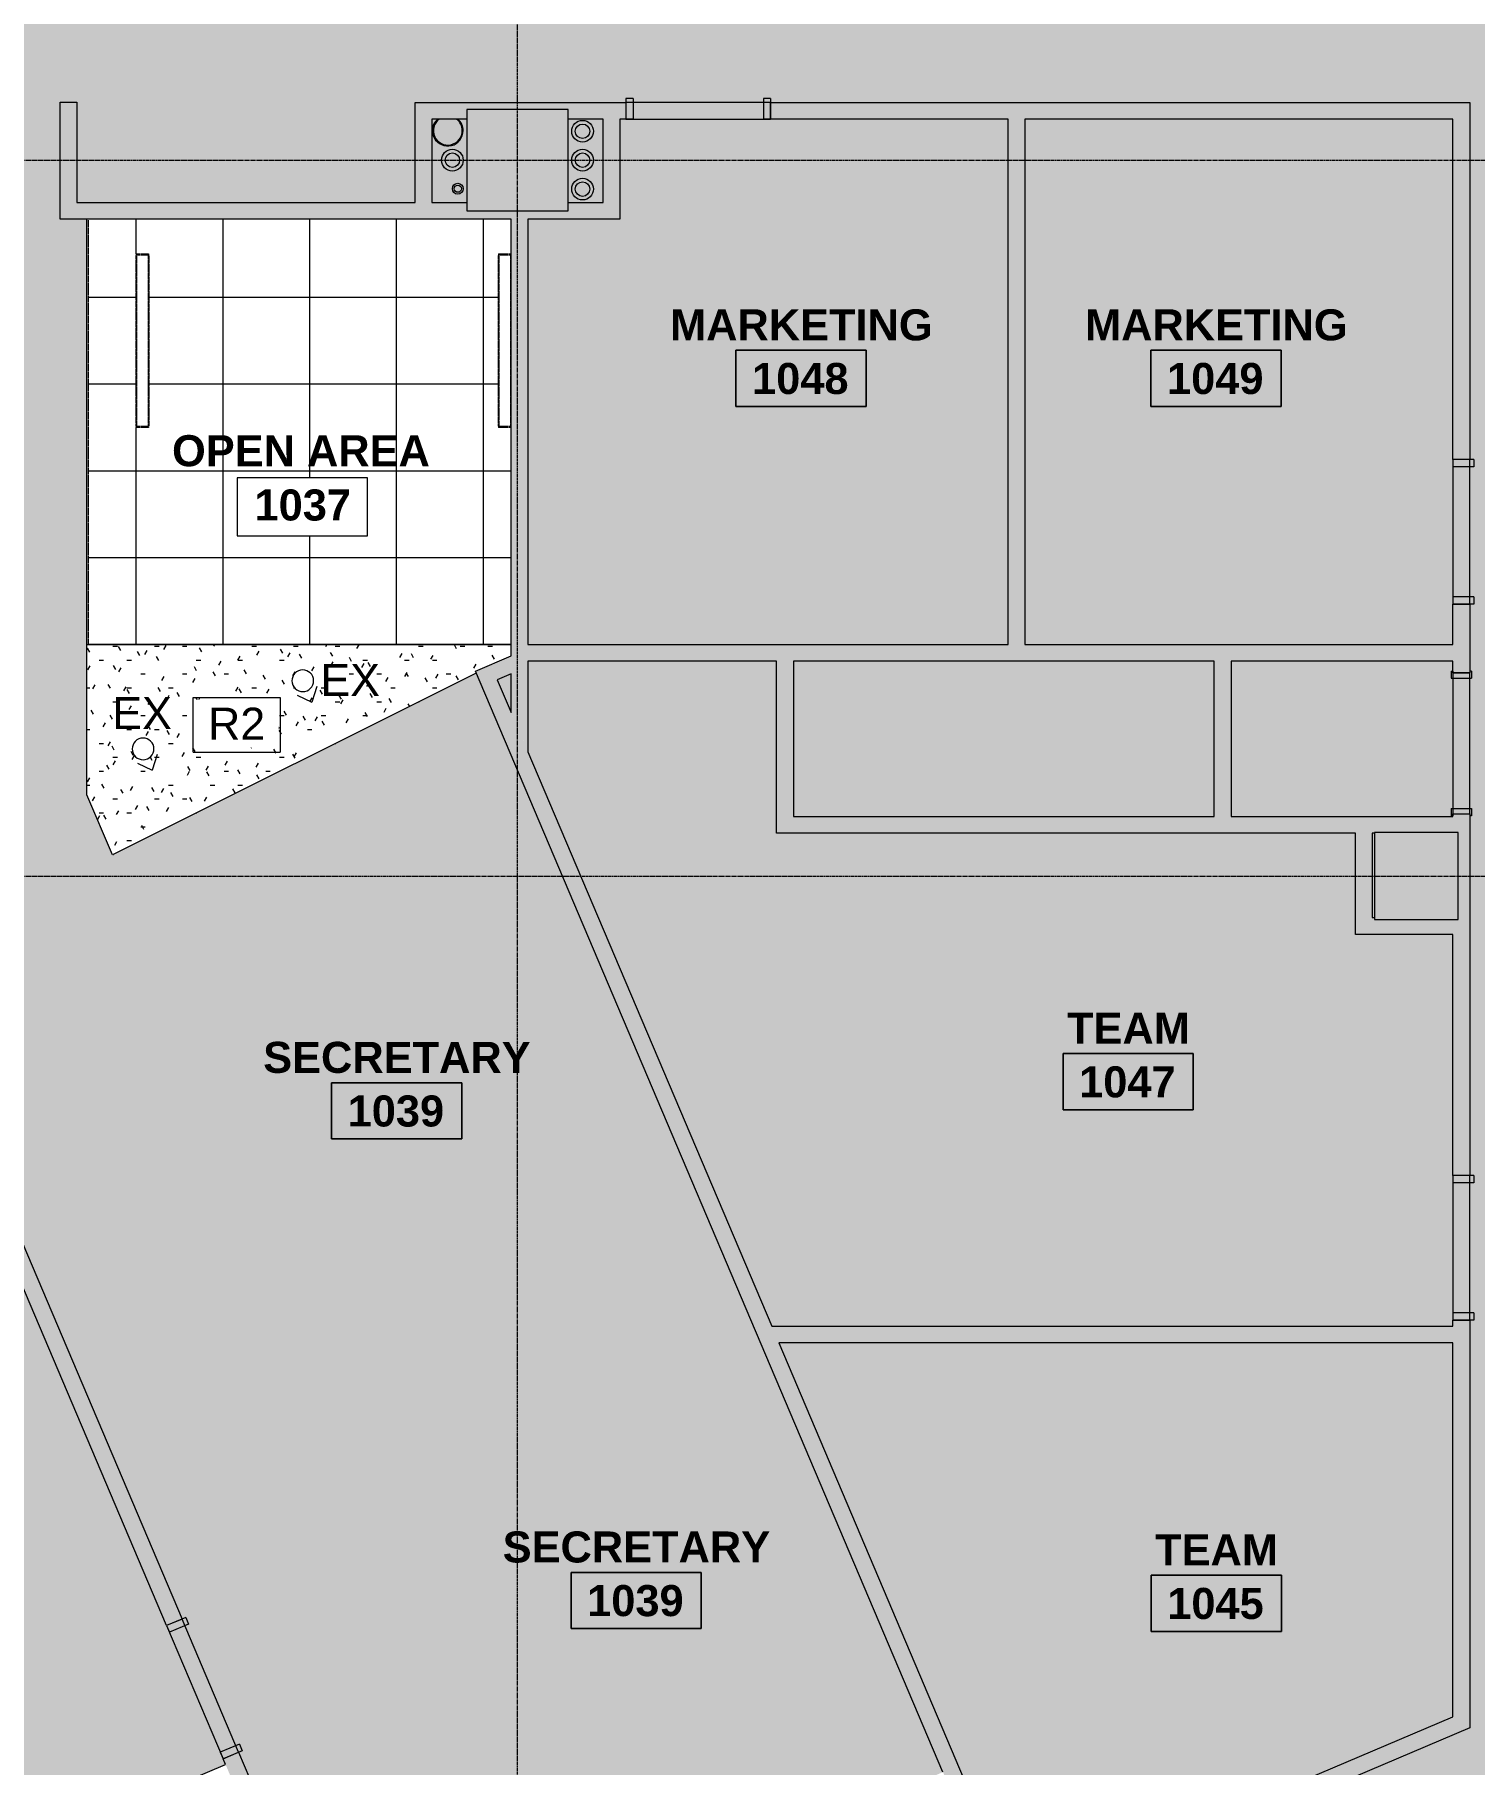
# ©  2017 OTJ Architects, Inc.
# Model space of a CAD drawing. Header units: inches. Extents: x -203 to 2853, y -968 to 768.
# Drawn here: x 101.2 to 499.3, y -459 to 19.4 of the extents above; entities that cross this region are included whole.
import ezdxf

# ---------------------------------------------------------------- set-up
doc = ezdxf.new("R2010")
doc.units = ezdxf.units.IN
doc.header["$MEASUREMENT"] = 0
for name, pattern in [('Demolished', [0.1875, 0.125, -0.0625]), ('Grid Line 1_2_', [0.875, 0.5, -0.125, 0.125, -0.125]), ('Hidden 1_8_', [0.1875, 0.125, -0.0625])]:
    doc.linetypes.add(name, pattern=pattern)
for name, color, linetype, lineweight in [('A-ANNO-KEYN', 231, 'Continuous', 9), ('A-AREA-IDEN', 2, 'Continuous', 9), ('A-CLNG', 13, 'Continuous', 13), ('A-CLNG-PATT', 13, 'Continuous', 13), ('A-DETL-GENF', 92, 'Continuous', 9), ('A-DETL-HDLN', 90, 'Hidden 1_8_', 9), ('A-DETL-THIN', 151, 'Continuous', 9), ('A-DOOR', 31, 'Continuous', 13), ('A-DOOR-FRAM', 31, 'Continuous', 20), ('A-Flor-Eqpm', 7, 'Continuous', 9), ('A-Flor-Pfix-Exst', 7, 'Continuous', 9), ('A-WALL', 113, 'Continuous', 13), ('A-WALL-PATT', 111, 'Continuous', 13), ('E-LITE-EQPM', 33, 'Continuous', 13), ('E-LITE-EQPM-IDEN', 33, 'Continuous', 9), ('G-ANNO-TEXT', 231, 'Continuous', 9), ('Jenner and Block 11fl_BB_dwg', 8, 'Continuous', 9), ('S-GRID', 1, 'Continuous', 9)]:
    doc.layers.add(name, color=color, linetype=linetype, lineweight=lineweight)
doc.styles.add('Arial', font='arial.ttf', dxfattribs={"height": 8.851796})
doc.styles.add('Swis721 Lt BT_B', font='', dxfattribs={"height": 8.583975})
doc.styles.get('Swis721 Lt BT_B').set_extended_font_data('Swis721 Lt BT', bold=True)

# ---------------------------------------------------------------- blocks, each defined once
blk = doc.blocks.new('Single Flush - OTJ_SOLIDFLUSH_ALUM-5493996-LEVEL 10 - DEMO RCP')
at = {"layer": 'A-DOOR-FRAM', "color": 8}
for p, q in [((-20, 3.4375), (-20, -2.3125)), ((-20, 3.4375), (-18, 3.4375)), ((-18, 3.4375), (-18, -2.3125)), ((18.000004, 3.4375), (18.000004, -2.3125)), ((18.000004, 3.4375), (20.000004, 3.4375)), ((20.000004, 3.4375), (20.000004, -2.3125)), ((-20, -2.3125), (-18, -2.3125)), ((18.000004, -2.3125), (20.000004, -2.3125))]:
    blk.add_line(p, q, dxfattribs=at)
blk = doc.blocks.new('Single Flush - OTJ_SOLIDFLUSH_ALUM-5493998-LEVEL 10 - DEMO RCP')
at = {"layer": 'A-DOOR-FRAM', "color": 8}
for p, q in [((-20, -3.4375), (-20, 2.3125)), ((-20, 2.3125), (-18, 2.3125)), ((-18, -3.4375), (-18, 2.3125)), ((18.000004, -3.4375), (18.000004, 2.3125)), ((18.000004, 2.3125), (20.000004, 2.3125)), ((20.000004, -3.4375), (20.000004, 2.3125)), ((-20, -3.4375), (-18, -3.4375)), ((18.000004, -3.4375), (20.000004, -3.4375))]:
    blk.add_line(p, q, dxfattribs=at)
blk = doc.blocks.new('Double Flush - Int-F-WDMF-36_ x 84_-5494796-LEVEL 10 - DEMO RCP')
at = {"layer": 'A-DOOR-FRAM', "color": 8}
for p, q in [((-20, 2.8125), (-18, 2.8125)), ((-20, 2.8125), (-20, 2.3125)), ((-20, 2.3125), (-19.5, 2.3125)), ((-19.5, -2.3125), (-19.5, 2.3125)), ((-18, -2.8125), (-18, 2.8125)), ((18.000004, -2.8125), (18.000004, 2.8125)), ((18.000004, 2.8125), (20.000004, 2.8125)), ((19.500004, 2.3125), (20.000004, 2.3125)), ((19.500004, -2.3125), (19.500004, 2.3125)), ((20.000004, 2.8125), (20.000004, 2.3125)), ((-20, -2.3125), (-19.5, -2.3125)), ((-20, -2.8125), (-20, -2.3125)), ((-20, -2.8125), (-18, -2.8125)), ((18.000004, -2.8125), (20.000004, -2.8125)), ((19.500004, -2.3125), (20.000004, -2.3125)), ((20.000004, -2.8125), (20.000004, -2.3125))]:
    blk.add_line(p, q, dxfattribs=at)
blk = doc.blocks.new('L-Recessed Circular - Wall Washer - 6_-5083336-LEVEL 10 - DEMO RCP')
at = {"layer": 'E-LITE-EQPM', "color": 55, "lineweight": 9}
for p in [(-3, -3), (3, -3)]:
    blk.add_line(p, (0, -6.38), dxfattribs=at)
for start, end in [(360, 180), (180, 360)]:
    blk.add_arc((0, 0), 3, start, end, dxfattribs=at)
blk = doc.blocks.new('a-light Accolade D3- Surface Mount - 4_-0_-5099435-LEVEL 10 - DEMO RCP')
at = {"layer": 'E-LITE-EQPM', "color": 7, "linetype": 'Demolished', "lineweight": 9}
for p, q in [((-24.01, 1.68), (-23.63, 1.68)), ((-24.01, 1.68), (-24.01, -1.82)), ((23.63, 1.68), (-23.63, 1.68)), ((-23.63, 1.68), (-23.63, 1.57)), ((-23.63, -1.82), (-23.63, 1.68)), ((-23.63, 1.57), (23.63, 1.57)), ((23.63, 1.57), (23.63, 1.68)), ((23.63, 1.68), (24.01, 1.68)), ((23.63, 1.68), (23.63, -1.82)), ((24.01, -1.82), (24.01, 1.68)), ((-23.63, -1.82), (-24.01, -1.82)), ((23.63, -1.71), (-23.63, -1.71)), ((-23.63, -1.71), (-23.63, -1.82)), ((-23.63, -1.82), (23.63, -1.82)), ((23.63, -1.82), (23.63, -1.71)), ((24.01, -1.82), (23.63, -1.82))]:
    blk.add_line(p, q, dxfattribs=at)
blk = doc.blocks.new('a-light Accolade D3- Surface Mount - 4_-0_-V22-LEVEL 10 - DEMO RCP')
at = {"layer": 'E-LITE-EQPM', "color": 7, "linetype": 'Demolished', "lineweight": 9}
for p, q in [((-24.01, 1.68), (-23.63, 1.68)), ((-24.01, 1.68), (-24.01, -1.82)), ((23.63, 1.68), (-23.63, 1.68)), ((-23.63, 1.68), (-23.63, 1.57)), ((-23.63, -1.82), (-23.63, 1.68)), ((-23.63, 1.57), (23.63, 1.57)), ((23.63, 1.57), (23.63, 1.68)), ((23.63, 1.68), (24.01, 1.68)), ((23.63, 1.68), (23.63, -1.82)), ((24.01, -1.82), (24.01, 1.68)), ((23.63, -1.71), (-23.63, -1.71)), ((-23.63, -1.71), (-23.63, -1.82)), ((23.63, -1.82), (23.63, -1.71))]:
    blk.add_line(p, q, dxfattribs=at)
blk = doc.blocks.new('Jenner and Block 11fl_BB_dwg-4752473-LEVEL 10 - DEMO RCP')
at = {"layer": 'A-Flor-Eqpm'}
blk.add_line((234.73, 0.59), (234.73, 2.02), dxfattribs=at)
at = {"layer": 'A-Flor-Pfix-Exst'}
for centre, radius in [((252.73, -7.34), 3), ((252.73, -7.34), 2), ((216.73, -15.34), 3), ((216.73, -15.34), 2), ((252.73, -15.34), 3), ((252.73, -15.34), 2), ((218.23, -23.23), 1.5), ((218.23, -23.23), 1), ((252.73, -23.34), 3), ((252.73, -23.34), 2)]:
    blk.add_circle(centre, radius, dxfattribs=at)
for radius, start, end in [(4.25, 132.0648, 360), (4, 127.304, 360), (4, 0, 52.4099), (4.25, 0, 47.9352)]:
    blk.add_arc((215.48, -7.16), radius, start, end, dxfattribs=at)
blk = doc.blocks.new('Room Tag - Room Name and Number-3379422-LEVEL 10 - DEMO RCP')
at = {"layer": 'A-AREA-IDEN'}
for p, q in [((-0.1881, -0.1636), (-0.1881, -0.0018)), ((-0.1881, -0.0018), (0.1869, -0.0018)), ((0.1869, -0.0018), (-0.1881, -0.0018)), ((-0.1881, -0.0018), (-0.1881, -0.1636)), ((0.1869, -0.0018), (0.1869, -0.1636)), ((0.1869, -0.1636), (0.1869, -0.0018)), ((0.1869, -0.1636), (-0.1881, -0.1636)), ((-0.1881, -0.1636), (0.1869, -0.1636))]:
    blk.add_line(p, q, dxfattribs=at)
blk = doc.blocks.new('Keynote Tag - Keynote Number - Boxed-135510-LEVEL 10 - DEMO RCP')
at = {"layer": 'A-ANNO-KEYN'}
for p, q in [((-0.125, -0.0792), (-0.125, 0.0781)), ((-0.125, 0.0781), (0.125, 0.0781)), ((0.125, 0.0781), (0.125, -0.0792)), ((-0.125, -0.0792), (0.125, -0.0792))]:
    blk.add_line(p, q, dxfattribs=at)

msp = doc.modelspace()

# ---------------------------------------------------------------- hatches: boundary and pattern name
at = {"layer": 'A-CLNG-PATT', "linetype": 'Demolished'}
h = msp.add_hatch(dxfattribs=at)
h.set_pattern_fill('FP_2', color=135, style=0, pattern_type=2)
h.set_pattern_definition([(90, (153.305, -149.243), (24, -1e-15), []), (0, (153.305, -149.243), (0, -24), [])])
h.paths.add_polyline_path([(116.17, -149.24), (232.98, -149.24), (232.98, -89.26), (229.48, -89.26), (229.48, -41.24), (232.98, -41.24), (232.98, -31.65), (116.17, -31.65), (116.17, -143.62)], flags=0)
h.paths.add_polyline_path([(157.25, -119.23), (157.25, -103.23), (193.25, -103.23), (193.25, -119.23)], flags=0)
h.paths.add_polyline_path([(129.3, -89.26), (129.3, -41.24), (132.8, -41.24), (132.8, -89.26), (129.41, -89.26)], flags=0)
at = {"layer": 'A-CLNG-PATT'}
h = msp.add_hatch(dxfattribs=at)
h.set_pattern_fill('FP_1', color=250, style=0, pattern_type=2)
h.set_pattern_definition([(0, (0, 0), (15.36, 3.84), [1.267, -10.253, 1.267, -10.253, -61.44]), (0, (0, 0), (15.36, 3.84), [-23.04, 1.267, -21.773, 1.267, -10.253, -26.88]), (0, (0, 0), (15.36, 3.84), [-57.6, 1.267, -6.413, 1.267, -17.933]), (120, (5.76, 1.92), (-11.005538, 11.38215), [1.267, -10.253, 1.267, -10.253, -61.44]), (120, (5.76, 1.92), (-11.005538, 11.38215), [-23.04, 1.267, -21.773, 1.267, -10.253, -26.88]), (120, (5.76, 1.92), (-11.005538, 11.38215), [-57.6, 1.267, -6.413, 1.267, -17.933]), (240, (7.68, 9.6), (-4.354462, -15.22215), [1.267, -10.253, 1.267, -10.253, -61.44]), (240, (7.68, 9.6), (-4.354462, -15.22215), [-23.04, 1.267, -21.773, 1.267, -10.253, -26.88]), (240, (7.68, 9.6), (-4.354462, -15.22215), [-57.6, 1.267, -6.413, 1.267, -17.933])])
h.paths.add_polyline_path([(122.76, -207.49), (223.35, -157.22), (223.1, -156.63), (232.98, -152.41), (232.98, -149.24), (115.71, -149.24), (115.71, -190.88), (120.21, -201.47)], flags=0)
h.paths.add_polyline_path([(130.86, -181.13), (130.04, -180.91), (129.37, -180.51), (128.82, -179.94), (128.43, -179.25), (128.25, -178.58), (128.24, -177.8), (128.43, -177.04), (128.82, -176.35), (129.37, -175.8), (130.13, -175.37), (130.79, -175.19), (131.58, -175.18), (132.34, -175.37), (133.02, -175.76), (133.62, -176.37), (134, -177.07), (134.19, -177.73), (134.19, -178.52), (134, -179.28), (133.62, -179.96), (133.07, -180.52), (132.39, -180.92), (131.64, -181.13)], flags=0)
h.paths.add_polyline_path([(175.01, -162.3), (174.21, -162.08), (173.57, -161.72), (173.01, -161.17), (172.58, -160.41), (172.4, -159.75), (172.39, -158.96), (172.58, -158.2), (172.97, -157.52), (173.52, -156.96), (174.19, -156.56), (174.94, -156.35), (175.73, -156.35), (176.54, -156.57), (177.22, -156.97), (177.73, -157.47), (178.15, -158.23), (178.34, -158.9), (178.35, -159.68), (178.13, -160.48), (177.77, -161.12), (177.22, -161.68), (176.54, -162.08), (175.79, -162.29), (175.28, -162.3)], flags=0)
at = {"layer": 'A-DETL-GENF'}
h = msp.add_hatch(color=9, dxfattribs=at)
h.paths.add_polyline_path([(660.98, -433.44), (660.98, -433.94), (656.69, -433.94), (656.69, -433.44)], flags=0)
h.paths.add_polyline_path([(131.76, -847.99), (290.55, -780.58), (225.58, -627.57), (209.01, -634.6), (202.64, -619.58), (206.9, -617.78), (211.46, -628.54), (296.14, -592.58), (297.95, -596.84), (229.84, -625.76), (294.8, -778.77), (401.29, -733.56), (336.32, -580.55), (334.77, -581.21), (332.96, -576.95), (428.69, -536.31), (430.5, -540.56), (340.58, -578.74), (405.55, -731.76), (515.31, -685.15), (511.69, -685.15), (511.69, -619.4), (491.89, -619.4), (491.89, -612.4), (492.01, -612.4), (492.01, -532.94), (471.73, -532.94), (471.73, -523.06), (467.32, -524.93), (465.51, -520.68), (471.73, -518.03), (471.73, -508.94), (495.73, -508.94), (495.73, -510.53), (499.51, -510.53), (499.51, -516.53), (499.01, -516.53), (499.01, -612.4), (658.19, -612.4), (718.26, -586.9), (718.26, -516.53), (539.51, -516.53), (539.51, -510.53), (555.67, -510.53), (555.67, -394.75), (560.67, -394.75), (560.67, -437.31), (560.17, -437.31), (560.17, -441.94), (560.67, -441.94), (560.67, -498.09), (619.48, -498.09), (619.48, -477.94), (626.48, -477.94), (626.48, -500.46), (758.11, -500.46), (758.11, -433.94), (754.23, -433.94), (754.23, -433.44), (758.11, -433.44), (758.11, -376.94), (697.48, -376.94), (697.48, -433.44), (721.73, -433.44), (721.73, -433.94), (693.48, -433.94), (693.48, -433.44), (696.98, -433.43), (696.98, -376.94), (661.48, -376.94), (661.48, -433.44), (660.98, -433.44), (660.98, -376.94), (625.46, -376.94), (625.46, -433.44), (624.19, -433.44), (624.19, -433.94), (625.46, -433.94), (625.46, -441.94), (600.17, -441.94), (600.17, -437.31), (620.83, -437.31), (620.83, -304.37), (601.17, -304.37), (601.17, -299.75), (634.61, -299.75), (634.61, -356.95), (665.48, -356.95), (665.48, -344.95), (665.98, -344.95), (665.98, -356.95), (696.98, -356.95), (696.98, -299.95), (699.23, -299.95), (699.23, -300.45), (697.48, -300.45), (697.48, -356.95), (733.48, -356.95), (733.48, -300.45), (731.73, -300.45), (731.73, -299.95), (757.71, -299.95), (757.71, -300.45), (733.98, -300.45), (733.98, -356.95), (794.21, -356.95), (794.21, -300.45), (790.21, -300.45), (790.21, -299.95), (794.21, -299.95), (794.21, -230.99), (634.98, -230.99), (634.98, -254.99), (560.67, -254.98), (560.67, -299.75), (561.17, -299.75), (561.17, -304.37), (560.67, -304.37), (560.67, -346.75), (555.67, -346.75), (555.67, -249.98), (575.84, -249.98), (575.84, -200.84), (587.09, -200.84), (587.09, -243.74), (630.36, -243.74), (630.36, -224.99), (674.86, -224.99), (674.86, -160.84), (555.74, -160.84), (555.74, 0.66), (596.73, 0.66), (596.73, -16.34), (638.73, -16.34), (638.73, 0.66), (700.73, 0.66), (700.73, -16.34), (742.73, -16.34), (742.73, 0.66), (804.73, 0.66), (804.73, -16.34), (846.73, -16.34), (846.73, 0.66), (908.73, 0.66), (908.73, -16.34), (950.73, -16.34), (950.73, 0.66), (993.73, 0.66), (993.73, -121.74), (988.73, -121.74), (988.73, -121.34), (980.11, -121.34), (980.11, -122.59), (769.74, -122.59), (769.74, -217.72), (962.61, -217.72), (962.61, -199.94), (988.73, -199.94), (988.73, -161.74), (993.73, -161.74), (993.73, -227.33), (967.61, -227.33), (967.61, -227.44), (962.61, -227.44), (962.61, -224.72), (800.21, -224.72), (800.21, -303.86), (962.61, -303.86), (962.61, -267.44), (967.61, -267.44), (967.61, -426.91), (1012.73, -426.91), (1012.73, -431.54), (967.61, -431.54), (967.61, -457.44), (946.48, -457.44), (946.48, -308.86), (800.21, -308.86), (800.21, -362.95), (764.11, -362.95), (764.11, -516.53), (744.73, -516.53), (744.73, -520.1), (942.73, -520.1), (942.73, -524.65), (1492.42, -524.65), (1492.42, -327.97), (1377.05, -327.97), (1377.05, -349.65), (1369.05, -349.65), (1369.05, -82.65), (1372.42, -82.65), (1372.42, -36.97), (1360.73, -36.97), (1360.73, -32.34), (1369.05, -32.34), (1369.05, 0.66), (1377.05, 0.66), (1377.05, -3.97), (1492.42, -3.97), (1492.42, -323.34), (1497.05, -323.34), (1497.05, -372.91), (1498.73, -372.91), (1498.73, -377.54), (1497.05, -377.54), (1497.05, -524.65), (1723.7, -524.65), (1723.7, -257.17), (1557.05, -257.17), (1557.05, -261.86), (1552.42, -261.86), (1552.42, -247.86), (1557.05, -247.86), (1557.05, -252.54), (1723.7, -252.54), (1723.7, -137.33), (1557.05, -137.33), (1557.05, -207.86), (1552.42, -207.86), (1552.42, -70.86), (1557.05, -70.86), (1557.05, -132.71), (1723.7, -132.71), (1723.7, -17.58), (1582.73, -17.58), (1582.73, -29.34), (1557.05, -29.34), (1557.05, -30.86), (1552.42, -30.86), (1552.42, 61.14), (1557.05, 61.14), (1557.05, -1.34), (1582.73, -1.34), (1582.73, -12.96), (1723.7, -12.96), (1723.7, 102.67), (1557.05, 102.67), (1557.05, 101.14), (1552.42, 101.14), (1552.42, 109.14), (1557.05, 109.14), (1557.05, 107.29), (1723.7, 107.29), (1723.7, 222.67), (1557.05, 222.67), (1557.05, 149.14), (1552.42, 149.14), (1552.42, 228.98), (1557.05, 228.98), (1557.05, 227.29), (1723.7, 227.29), (1723.7, 284.95), (1723.3, 284.95), (1723.3, 338.96), (1557.05, 338.96), (1557.05, 268.98), (1552.42, 268.98), (1552.42, 343.59), (1723.3, 343.59), (1723.3, 351.59), (1732.42, 351.59), (1732.42, 355.59), (1737.05, 355.59), (1737.05, 351.59), (1910.23, 351.59), (1910.23, 580.43), (1737.05, 580.43), (1737.05, 395.59), (1732.42, 395.59), (1732.42, 418.96), (1666.05, 418.96), (1666.05, 402.34), (1598.73, 402.34), (1598.73, 406.96), (1661.42, 406.96), (1661.42, 423.59), (1732.42, 423.59), (1732.42, 580.43), (1377.05, 580.43), (1377.05, 406.96), (1378.73, 406.96), (1378.73, 402.34), (1298.73, 402.34), (1298.73, 406.96), (1372.42, 406.96), (1372.42, 580.43), (1077.05, 580.43), (1077.05, 406.96), (1210.73, 406.96), (1210.73, 402.34), (1077.05, 402.34), (1077.05, 82.27), (1072.42, 82.27), (1072.42, 103.96), (1071.73, 103.96), (1071.73, 108.59), (1072.42, 108.59), (1072.42, 580.43), (777.05, 580.43), (777.05, 558.51), (772.42, 558.51), (772.42, 580.43), (417.05, 580.43), (417.05, 406.96), (418.71, 406.96), (418.71, 402.34), (410.71, 402.34), (410.71, 406.96), (412.42, 406.96), (412.42, 580.43), (237.05, 580.43), (237.05, 577.15), (246.73, 577.15), (246.73, 553.15), (237.05, 553.15), (237.05, 406.96), (238.73, 406.96), (238.73, 402.34), (230.73, 402.34), (230.73, 406.96), (232.42, 406.96), (232.42, 553.15), (222.73, 553.15), (222.73, 577.15), (232.42, 577.15), (232.42, 580.43), (-120.35, 580.43), (-120.35, 406.96), (52.42, 406.96), (52.42, 423.59), (59.67, 423.59), (59.67, 418.96), (57.05, 418.96), (57.05, 328.65), (52.42, 328.65), (52.42, 402.34), (-120.35, 402.34), (-120.35, 286.96), (52.42, 286.96), (52.42, 288.65), (57.05, 288.65), (57.05, 280.65), (52.42, 280.65), (52.42, 282.34), (-120.35, 282.34), (-120.35, 166.96), (52.42, 166.96), (52.42, 240.65), (57.05, 240.65), (57.05, 160.65), (52.42, 160.65), (52.42, 162.34), (-120.35, 162.34), (-120.35, 0.55), (-80.76, 0.55), (-80.76, -13.04), (52.42, -13.04), (52.42, 120.65), (57.05, 120.65), (57.05, -19.35), (52.42, -19.35), (52.42, -17.66), (-80.76, -17.66), (-80.76, -30.95), (-120.35, -30.95), (-120.35, -193.04), (52.42, -193.04), (52.42, -59.35), (57.05, -59.35), (57.05, -218.77), (71.25, -252.22), (66.99, -254.03), (52.42, -219.71), (52.42, -197.66), (-120.35, -197.66), (-120.35, -254.17), (-75.11, -360.73), (83.67, -293.32), (82.62, -290.84), (86.88, -289.04), (141.98, -418.82), (137.73, -420.63), (85.48, -297.58), (-73.3, -364.99), (-4.77, -526.42), (-2.44, -525.43), (-6.07, -516.89), (16.02, -507.51), (19.65, -516.05), (154.02, -459), (153.36, -457.45), (157.61, -455.64), (160.74, -463.01), (156.48, -464.81), (155.82, -463.26), (21.46, -520.31), (25.4, -529.6), (3.31, -538.98), (-0.64, -529.69), (-2.96, -530.67), (42.33, -637.33), (201.11, -569.92), (172.12, -501.63), (176.37, -499.83), (207.17, -572.37), (190.6, -579.41), (191.26, -580.96), (187.01, -582.77), (186.35, -581.21), (44.13, -641.59), (122.76, -826.78)], flags=0)
h.paths.add_polyline_path([(225.76, -805.76), (216.38, -783.67), (238.47, -774.29), (247.85, -796.38), (237.61, -800.73)], flags=0)
h.paths.add_polyline_path([(446.67, -711.97), (437.29, -689.88), (459.38, -680.5), (468.76, -702.59), (455.33, -708.29)], flags=0)
h.paths.add_polyline_path([(516.31, -684.73), (892.28, -525.1), (744.73, -525.1), (744.73, -532.94), (725.26, -532.94), (725.26, -561.42), (744.73, -561.42), (744.73, -585.42), (725.26, -585.42), (725.26, -591.53), (659.62, -619.4), (590.81, -619.4), (590.81, -647.06), (516.73, -647.06), (516.73, -643.56), (587.31, -643.56), (587.31, -619.4), (516.31, -619.4), (516.31, -647.06)], flags=0)
h.paths.add_polyline_path([(263.4, -548.5), (261.59, -544.24), (291.35, -531.61), (277.14, -498.12), (247.38, -510.76), (245.57, -506.5), (352.39, -461.15), (223.35, -157.22), (122.76, -207.49), (115.71, -190.88), (115.71, -31.65), (108.25, -31.65), (108.25, 0.75), (112.87, 0.75), (112.87, -27.03), (206.42, -27.03), (206.42, 0.59), (264.73, 0.59), (264.73, -4.04), (263.05, -4.04), (263.05, -31.65), (237.61, -31.65), (237.61, -149.24), (370.42, -149.24), (370.42, -4.04), (304.73, -4.04), (304.73, 0.59), (498.05, 0.59), (498.05, -98.13), (493.42, -98.13), (493.42, -4.04), (375.05, -4.04), (375.05, -149.24), (493.42, -149.24), (493.42, -138.13), (498.05, -138.13), (498.05, -157.13), (493.42, -157.13), (493.42, -153.87), (432.05, -153.87), (432.05, -196.81), (493.42, -196.81), (493.42, -196.13), (498.05, -196.13), (498.05, -296.13), (493.42, -296.13), (493.42, -229.44), (466.42, -229.44), (466.42, -201.44), (306.4, -201.44), (306.4, -153.87), (237.61, -153.87), (237.61, -178.97), (305.05, -337.81), (493.42, -337.81), (493.42, -336.13), (498.05, -336.13), (498.05, -448.88), (416.5, -483.5), (414.7, -479.24), (493.42, -445.81), (493.42, -342.44), (307.01, -342.44), (372.67, -497.08), (377.88, -494.87), (379.69, -499.13), (370.22, -503.15), (358.5, -475.53), (285.69, -506.44), (297.42, -534.06), (275.03, -543.56)], flags=0)
h.paths.add_polyline_path([(259.11, -532.49), (249.74, -510.4), (271.83, -501.02), (281.21, -523.11), (261.59, -531.44)], flags=0)
h.paths.add_polyline_path([(1566.73, -523.31), (1542.73, -523.31), (1542.73, -499.31), (1566.73, -499.31)], flags=0)
h.paths.add_polyline_path([(1243.36, -523.31), (1242.73, -523.31), (1242.73, -499.31), (1266.73, -499.31), (1266.73, -523.31), (1266.09, -523.31)], flags=0)
h.paths.add_polyline_path([(967.94, -523.31), (943.94, -523.31), (943.94, -499.31), (967.94, -499.31)], flags=0)
h.paths.add_polyline_path([(758.11, -510.53), (758.11, -505.09), (560.67, -505.09), (560.67, -510.53), (720.73, -510.53), (720.73, -508.94), (744.73, -508.94), (744.73, -510.53), (751.63, -510.53)], flags=0)
h.paths.add_polyline_path([(283.88, -502.19), (356.69, -471.28), (354.2, -465.41), (281.39, -496.32), (282.16, -498.12)], flags=0)
h.paths.add_polyline_path([(960.43, -452.44), (962.61, -452.44), (962.61, -308.86), (951.48, -308.86), (951.48, -452.44)], flags=0)
h.paths.add_polyline_path([(1059.05, -445.65), (1054.42, -445.65), (1054.42, -431.54), (1052.73, -431.54), (1052.73, -426.91), (1054.42, -426.91), (1054.42, 0.66), (1107.05, 0.66), (1107.05, -3.97), (1104.86, -3.97), (1104.86, -32.34), (1224.24, -32.34), (1224.24, -3.97), (1222.05, -3.97), (1222.05, 0.66), (1280.86, 0.66), (1280.86, -32.34), (1320.73, -32.34), (1320.73, -36.97), (1059.05, -36.97), (1059.05, -431.54)], flags=0)
h.paths.add_polyline_path([(1566.73, -377.54), (1538.73, -377.54), (1538.73, -372.91), (1552.42, -372.91), (1552.42, -301.86), (1557.05, -301.86), (1557.05, -372.91), (1723.3, -372.91), (1723.3, -377.54), (1658.35, -377.54)], flags=0)
h.paths.add_polyline_path([(660.98, -370.94), (758.11, -370.94), (758.11, -362.95), (625.46, -362.95), (625.46, -370.94), (626.09, -370.94)], flags=0)
h.paths.add_polyline_path([(631.11, -356.95), (631.11, -304.37), (625.46, -304.37), (625.46, -356.95)], flags=0)
h.paths.add_polyline_path([(739.49, -224.99), (766.24, -224.99), (766.24, -205.94), (679.48, -205.94), (679.48, -224.99), (682.19, -224.99)], flags=0)
h.paths.add_polyline_path([(769.74, -224.99), (794.21, -224.99), (794.21, -224.72), (769.74, -224.72)], flags=0)
h.paths.add_polyline_path([(471.73, -224.81), (471.73, -201.44), (471.05, -201.44), (471.05, -224.81)], flags=0)
h.paths.add_polyline_path([(968.13, -222.33), (968.13, -204.94), (967.61, -204.94), (967.61, -222.33)], flags=0)
h.paths.add_polyline_path([(679.48, -201.31), (766.24, -201.31), (766.24, -119.34), (679.48, -119.34), (679.48, -160.84)], flags=0)
h.paths.add_polyline_path([(319.39, -196.81), (427.42, -196.81), (427.42, -153.87), (311.03, -153.87), (311.03, -196.81)], flags=0)
h.paths.add_polyline_path([(232.98, -168.07), (232.98, -157.44), (229.16, -159.07), (230.44, -162.08)], flags=0)
h.paths.add_polyline_path([(668.23, -146.84), (668.23, -111.34), (771.73, -111.34), (771.73, -24.34), (569.74, -24.34), (569.74, -146.84), (584.67, -146.84)], flags=0)
h.paths.add_polyline_path([(776.36, -111.34), (979.73, -111.34), (979.73, -24.34), (776.36, -24.34), (776.36, -92.83)], flags=0)
h.paths.add_polyline_path([(1228.86, -32.34), (1276.24, -32.34), (1276.24, -3.97), (1268.73, -3.97), (1268.73, -29.34), (1240.73, -29.34), (1240.73, -3.97), (1228.86, -3.97), (1228.86, -29.34)], flags=0)
h.paths.add_polyline_path([(1100.24, -32.34), (1100.24, -3.97), (1059.05, -3.97), (1059.05, -32.34), (1087.42, -32.34)], flags=0)
h.paths.add_polyline_path([(-93.75, -27.45), (-84.26, -27.45), (-84.26, -27.34), (-117.75, -27.34), (-117.75, -17.66), (-120.35, -17.66), (-120.35, -27.45), (-117.75, -27.45)], flags=0)
h.paths.add_polyline_path([(248.73, -27.03), (258.42, -27.03), (258.42, -4.04), (248.73, -4.04), (248.73, -19.18)], flags=0)
h.paths.add_polyline_path([(211.05, -27.03), (220.73, -27.03), (220.73, -4.04), (211.05, -4.04)], flags=0)
h.paths.add_polyline_path([(-117.75, -13.04), (-117.75, -2.95), (-120.35, -2.95), (-120.35, -13.04)], flags=0)
h.paths.add_polyline_path([(807.05, 78.27), (802.42, 78.27), (802.42, 94.02), (777.05, 94.02), (777.05, 82.27), (772.42, 82.27), (772.39, 107.15), (726.05, 107.15), (726.05, 111.77), (725.8, 111.77), (725.8, 294.15), (726.05, 294.15), (726.05, 307.59), (772.42, 307.59), (772.42, 518.51), (777.05, 518.51), (777.05, 94.52), (802.42, 94.52), (802.42, 108.59), (807.05, 108.59), (807.05, 84.59), (994.42, 84.59), (994.42, 108.59), (999.73, 108.59), (999.73, 103.96), (999.05, 103.96), (999.05, 79.96), (807.05, 79.96)], flags=0)
h.paths.add_polyline_path([(1163.05, 79.96), (1134.73, 79.96), (1134.73, 84.59), (1158.42, 84.59), (1158.42, 191.96), (1132.42, 191.96), (1132.42, 343.59), (1137.05, 343.59), (1137.05, 222.59), (1377.05, 222.59), (1377.05, 339.84), (1496.61, 339.84), (1496.61, 186.59), (1497.05, 186.59), (1497.05, 180.27), (1492.42, 180.27), (1492.42, 181.96), (1377.05, 181.96), (1377.05, 84.59), (1492.42, 84.59), (1492.42, 140.27), (1497.05, 140.27), (1497.05, 79.96), (1262.24, 79.96), (1262.24, 109.59), (1266.86, 109.59), (1266.86, 84.59), (1363.42, 84.59), (1363.42, 182.84), (1338.73, 182.84), (1338.73, 186.59), (1372.42, 186.59), (1372.42, 217.96), (1266.73, 217.96), (1266.73, 193.59), (1262.11, 193.59), (1262.11, 217.96), (1163.05, 217.96), (1163.05, 109.59), (1186.8, 109.59), (1186.8, 104.96), (1185.36, 104.96), (1185.36, 84.59), (1226.24, 84.59), (1226.24, 104.96), (1225.8, 104.96), (1225.8, 109.59), (1230.86, 109.59), (1230.86, 79.96), (1180.74, 79.96)], flags=0)
h.paths.add_polyline_path([(237.61, 79.96), (108.25, 79.96), (108.25, 140.27), (112.87, 140.27), (112.87, 84.59), (232.42, 84.59), (232.42, 181.96), (112.87, 181.96), (112.87, 180.27), (108.25, 180.27), (108.25, 186.59), (232.42, 186.59), (232.42, 338.96), (108.25, 338.96), (108.25, 343.59), (583.05, 343.59), (583.05, 233.77), (578.42, 233.77), (578.42, 235.96), (561.05, 235.96), (561.05, 84.59), (578.42, 84.59), (578.42, 86.77), (583.05, 86.77), (583.05, 79.96), (430.42, 79.96), (430.42, 109.59), (435.05, 109.59), (435.05, 84.59), (556.42, 84.59), (556.42, 235.96), (399.05, 235.96), (399.05, 144.59), (432.73, 144.59), (432.73, 139.96), (360.73, 139.96), (360.73, 144.59), (384.73, 144.59), (384.73, 235.96), (237.05, 235.96), (237.05, 84.59), (358.42, 84.59), (358.42, 109.59), (363.05, 109.59), (363.05, 79.96), (275.03, 79.96)], flags=0)
h.paths.add_polyline_path([(1164.45, 84.59), (1180.74, 84.59), (1180.74, 104.96), (1163.05, 104.96), (1163.05, 84.59)], flags=0)
h.paths.add_polyline_path([(1372.42, 84.59), (1372.42, 182.84), (1368.05, 182.84), (1368.05, 84.59)], flags=0)
h.paths.add_polyline_path([(662.54, 107.15), (648.73, 107.15), (648.73, 294.15), (665.3, 294.15), (665.3, 289.52), (667.05, 289.52), (667.05, 107.15), (665.3, 107.15)], flags=0)
h.paths.add_polyline_path([(730.67, 111.77), (769.11, 111.77), (769.11, 289.52), (730.67, 289.52), (730.67, 165.44)], flags=0)
h.paths.add_polyline_path([(653.36, 111.77), (661.8, 111.77), (661.8, 135.77), (662.42, 135.77), (662.42, 289.52), (653.36, 289.52), (653.36, 174.21)], flags=0)
h.paths.add_polyline_path([(389.36, 144.59), (394.42, 144.59), (394.42, 235.96), (389.36, 235.96), (389.36, 145.48)], flags=0)
h.paths.add_polyline_path([(1158.42, 196.59), (1158.42, 217.96), (1137.05, 217.96), (1137.05, 196.59), (1158.16, 196.59)], flags=0)
h.paths.add_polyline_path([(730.67, 294.15), (772.42, 294.15), (772.42, 302.96), (730.67, 302.96), (730.67, 299.43)], flags=0)
h.paths.add_polyline_path([(1513.6, 402.34), (1418.73, 402.34), (1418.73, 406.96), (1552.42, 406.96), (1552.42, 548.65), (1557.05, 548.65), (1557.05, 406.96), (1558.73, 406.96), (1558.73, 402.34), (1515.55, 402.34)], flags=0)
h.paths.add_polyline_path([(1258.73, 402.34), (1250.73, 402.34), (1250.73, 406.96), (1252.42, 406.96), (1252.42, 548.65), (1257.05, 548.65), (1257.05, 406.96), (1258.73, 406.96)], flags=0)
h.paths.add_polyline_path([(623.67, 402.34), (458.71, 402.34), (458.71, 406.96), (607.42, 406.96), (607.42, 548.65), (612.05, 548.65), (612.05, 406.96), (623.67, 406.96)], flags=0)
h.paths.add_polyline_path([(278.98, 402.34), (278.73, 402.34), (278.73, 406.96), (370.71, 406.96), (370.71, 402.34), (279.76, 402.34)], flags=0)
h.paths.add_polyline_path([(128.29, 402.34), (101.36, 402.34), (101.36, 418.96), (99.67, 418.96), (99.67, 423.59), (101.36, 423.59), (101.36, 548.65), (105.98, 548.65), (105.98, 406.96), (190.73, 406.96), (190.73, 402.34), (131.09, 402.34)], flags=0)
h.paths.add_polyline_path([(1542.73, 514.85), (1542.73, 577.15), (1566.73, 577.15), (1566.73, 553.15), (1542.73, 553.15)], flags=0)
h.paths.add_polyline_path([(1266.73, 553.15), (1242.73, 553.15), (1242.73, 577.15), (1266.73, 577.15)], flags=0)
h.paths.add_polyline_path([(957.05, 553.15), (942.73, 553.15), (942.73, 577.15), (966.73, 577.15), (966.73, 553.15)], flags=0)
h.paths.add_polyline_path([(607.42, 553.15), (596.73, 553.15), (596.73, 577.15), (620.73, 577.15), (620.73, 553.15), (612.05, 553.15)], flags=0)
h.paths.add_polyline_path([(-34.62, 553.15), (-39.27, 553.15), (-39.27, 577.15), (-15.27, 577.15), (-15.27, 553.15)], flags=0)
h = msp.add_hatch(color=7, dxfattribs=at)
h.paths.add_polyline_path([(464.83, -720.82), (893.53, -538.81), (1016.23, -538.81), (1016.23, -524.94), (892.67, -524.94), (457.06, -709.88), (459.54, -715.74), (462.19, -714.61)], flags=0)
h.paths.add_polyline_path([(3.31, -538.98), (25.4, -529.6), (16.02, -507.51), (-6.07, -516.89), (-0.14, -530.86)], flags=0)
h.paths.add_polyline_path([(1736.57, -538.81), (1737.17, -538.81), (1737.17, -496.55), (1730.17, -496.55), (1730.17, -494.3), (1723.7, -494.3), (1723.7, -524.65), (1674.68, -524.65), (1674.68, -531.81), (1676.23, -531.81), (1676.23, -538.81), (1723.7, -538.81)], flags=0)
h.paths.add_polyline_path([(492.17, -532.94), (492.17, -512), (471.73, -512), (471.73, -532.94), (492.01, -532.94)], flags=0)
h.paths.add_polyline_path([(259.11, -532.49), (281.21, -523.11), (271.83, -501.02), (249.74, -510.4), (255.13, -523.11)], flags=0)
h.paths.add_polyline_path([(473.46, -225.31), (494.81, -225.31), (494.81, -201.31), (471.73, -201.31), (471.73, -225.31)], flags=0)
h.paths.add_polyline_path([(990.75, -121.34), (993.73, -121.34), (993.73, 0.66), (950.73, 0.66), (950.73, -16.34), (908.73, -16.34), (908.73, 0.66), (846.73, 0.66), (846.73, -16.34), (804.73, -16.34), (804.73, 0.66), (742.73, 0.66), (742.73, -16.34), (700.73, -16.34), (700.73, 0.66), (638.73, 0.66), (638.73, -16.34), (596.73, -16.34), (596.73, 0.66), (569.74, 0.66), (569.74, -24.34), (979.73, -24.34), (979.73, -121.34), (988.73, -121.34)], flags=0)
h.paths.add_polyline_path([(1240.73, -29.34), (1268.73, -29.34), (1268.73, -3.4), (1240.73, -3.4), (1240.73, -3.97)], flags=0)
h.paths.add_polyline_path([(1556.36, -29.34), (1582.73, -29.34), (1582.73, -1.34), (1556.36, -1.34)], flags=0)
h.paths.add_polyline_path([(232.98, -29.34), (248.73, -29.34), (248.73, -1.34), (220.73, -1.34), (220.73, -29.34), (232.89, -29.34)], flags=0)
h.paths.add_polyline_path([(-84.26, -27.34), (-84.26, -2.95), (-117.75, -2.95), (-117.75, -27.34), (-93.75, -27.34)], flags=0)
h.paths.add_polyline_path([(1730.29, 284.95), (1737.17, 284.95), (1737.17, 337.71), (1772.13, 337.71), (1772.13, 351.59), (1723.3, 351.57), (1723.3, 284.95), (1723.7, 284.95)], flags=0)
h.paths.add_polyline_path([(1889.03, 337.71), (1924.09, 337.71), (1924.09, 580.15), (1910.23, 580.15), (1910.23, 351.59), (1889.03, 351.59), (1889.03, 339.84)], flags=0)
h.paths.add_polyline_path([(1552.42, 553.15), (1566.73, 553.15), (1566.73, 577.15), (1542.73, 577.15), (1542.73, 553.15)], flags=0)
h.paths.add_polyline_path([(1252.42, 553.15), (1266.73, 553.15), (1266.73, 577.15), (1242.73, 577.15), (1242.73, 553.15)], flags=0)
h.paths.add_polyline_path([(942.73, 553.15), (966.73, 553.15), (966.73, 577.15), (942.73, 577.15)], flags=0)
h.paths.add_polyline_path([(596.73, 553.15), (620.73, 553.15), (620.73, 577.15), (596.73, 577.15)], flags=0)
h.paths.add_polyline_path([(237.05, 553.15), (246.73, 553.15), (246.73, 577.15), (222.73, 577.15), (222.73, 553.15), (232.42, 553.15)], flags=0)
h.paths.add_polyline_path([(-15.27, 553.15), (-15.27, 577.15), (-39.27, 577.15), (-39.27, 553.15), (-34.62, 553.15)], flags=0)
at = {"layer": 'A-WALL-PATT', "lineweight": 9}
for points in [[(108.25, -27.03), (112.87, -27.03), (112.87, 0.75), (108.25, 0.75), (108.25, -19.35)], [(206.42, -27.03), (211.05, -27.03), (211.05, -4.04), (206.42, -4.04)], [(258.42, -27.03), (263.05, -27.03), (263.05, -4.04), (258.42, -4.04)], [(372.67, -149.24), (375.05, -149.24), (375.05, -4.04), (370.42, -4.04), (370.42, -149.24)], [(232.98, -31.65), (263.05, -31.65), (263.05, -27.03), (248.73, -27.03), (248.73, -29.34), (220.73, -29.34), (220.73, -27.03), (108.25, -27.03), (108.25, -31.65), (220.73, -31.65)], [(237.61, -178.97), (237.61, -31.65), (232.98, -31.65), (232.98, -168.07)], [(229.16, -159.07), (232.98, -157.44), (232.98, -152.41), (227.35, -154.81), (229.09, -158.9)], [(432.05, -153.87), (493.42, -153.87), (493.42, -149.24), (237.61, -149.24), (237.61, -153.87), (429.85, -153.87)], [(368.41, -498.89), (372.67, -497.08), (227.35, -154.81), (223.1, -156.63), (367.64, -497.08)], [(311.03, -201.44), (311.03, -153.87), (306.4, -153.87), (306.4, -201.44), (307.01, -201.44)], [(427.42, -196.81), (432.05, -196.81), (432.05, -153.87), (427.42, -153.87)], [(429.85, -201.44), (471.73, -201.44), (471.73, -201.31), (493.42, -201.31), (493.42, -196.81), (311.03, -196.81), (311.03, -201.44), (372.67, -201.44)], [(466.42, -224.81), (471.05, -224.81), (471.05, -201.44), (466.42, -201.44), (466.42, -223.86)], [(492.68, -229.44), (493.42, -229.44), (493.42, -225.31), (471.73, -225.31), (471.73, -224.81), (466.42, -224.81), (466.42, -229.44), (471.73, -229.44)], [(493.42, -342.44), (493.42, -337.81), (305.05, -337.81), (307.01, -342.44), (429.85, -342.44)]]:
    msp.add_hatch(color=7, dxfattribs=at).paths.add_polyline_path(points, flags=0)
h = msp.add_hatch(color=7, dxfattribs=at)
h.paths.add_polyline_path([(248.73, -4.04), (264.73, -4.04), (264.73, 0.59), (206.42, 0.59), (206.42, -4.04), (220.73, -4.04), (220.73, -1.34), (248.73, -1.34), (248.73, -3.18)], flags=0)
h.paths.add_polyline_path([(375.05, -4.04), (493.42, -4.04), (493.42, 0.59), (304.73, 0.59), (304.73, -4.04), (370.42, -4.04)], flags=0)
h = msp.add_hatch(color=7, dxfattribs=at)
h.paths.add_polyline_path([(493.42, -450.84), (498.05, -448.88), (498.05, -336.13), (493.42, -336.13), (493.42, -448.88)], flags=0)
h.paths.add_polyline_path([(493.42, -296.13), (498.05, -296.13), (498.05, -196.13), (493.42, -196.13), (493.42, -201.31), (494.81, -201.31), (494.81, -225.31), (493.42, -225.31), (493.42, -254.38)], flags=0)
h.paths.add_polyline_path([(498.05, -157.13), (498.05, -138.13), (493.42, -138.13), (493.42, -157.13)], flags=0)
h.paths.add_polyline_path([(498.05, -98.13), (498.05, 0.59), (493.42, 0.59), (493.42, -98.13)], flags=0)
h = msp.add_hatch(color=7, dxfattribs=at)
h.paths.add_polyline_path([(201.11, -569.92), (205.37, -568.11), (176.37, -499.83), (172.12, -501.63), (176.37, -511.66)], flags=0)
h.paths.add_polyline_path([(156.48, -464.81), (160.74, -463.01), (157.61, -455.64), (153.36, -457.45), (155.82, -463.26)], flags=0)
h.paths.add_polyline_path([(137.73, -420.63), (141.98, -418.82), (86.88, -289.04), (82.62, -290.84), (136.96, -418.82)], flags=0)
h.paths.add_polyline_path([(66.99, -254.03), (71.25, -252.22), (52.42, -207.88), (52.42, -219.71), (57.05, -230.6)], flags=0)
h = msp.add_hatch(color=7, dxfattribs=at)
h.paths.add_polyline_path([(370.22, -503.15), (379.69, -499.13), (377.88, -494.87), (368.41, -498.89)], flags=0)
h.paths.add_polyline_path([(416.5, -483.5), (493.42, -450.84), (493.42, -445.81), (414.7, -479.24)], flags=0)

# ---------------------------------------------------------------- linework, layer by layer
at = {"layer": 'A-CLNG', "color": 7, "linetype": 'Demolished', "lineweight": 9}
for p, q in [((116.17, -149.24), (116.17, -31.65)), ((232.98, -149.24), (116.17, -149.24))]:
    msp.add_line(p, q, dxfattribs=at)
at = {"layer": 'A-CLNG', "color": 135}
for p, q in [((115.71, -190.88), (115.71, -149.24)), ((115.71, -149.24), (232.98, -149.24)), ((223.35, -157.22), (122.76, -207.49)), ((122.76, -207.49), (115.71, -190.88))]:
    msp.add_line(p, q, dxfattribs=at)
for centre, start, end in [((175.37, -159.32), 23.1008, 203.1008), ((175.37, -159.32), 203.1008, 23.1008), ((131.22, -178.16), 23.1008, 203.1008), ((131.22, -178.16), 203.1008, 23.1008)]:
    msp.add_arc(centre, 3, start, end, dxfattribs=at)
at = {"layer": 'A-DETL-HDLN'}
msp.add_line((189.63, -149.24), (195.63, -149.24), dxfattribs=at)
at = {"layer": 'A-DETL-THIN'}
for p, q in [((248.73, -1.34), (220.73, -1.34)), ((220.73, -1.34), (220.73, -29.34)), ((248.73, -29.34), (248.73, -1.34)), ((115.71, -190.88), (115.71, -31.65)), ((220.73, -29.34), (248.73, -29.34)), ((193.25, -103.23), (157.25, -103.23)), ((157.25, -103.23), (157.25, -119.23)), ((193.25, -119.23), (193.25, -103.23)), ((157.25, -119.23), (193.25, -119.23)), ((223.35, -157.22), (122.76, -207.49)), ((122.76, -207.49), (115.71, -190.88)), ((494.81, -201.31), (471.73, -201.31)), ((471.73, -201.31), (471.73, -225.31)), ((494.81, -225.31), (494.81, -201.31)), ((471.73, -225.31), (494.81, -225.31))]:
    msp.add_line(p, q, dxfattribs=at)
at = {"layer": 'A-WALL', "color": 8, "lineweight": 20}
for p, q in [((108.25, -31.65), (108.25, 0.75)), ((108.25, 0.75), (112.87, 0.75)), ((112.87, 0.75), (112.87, -27.03)), ((206.42, 0.59), (264.73, 0.59)), ((206.42, -27.03), (206.42, 0.59)), ((264.73, 0.59), (264.73, -4.04)), ((304.73, 0.59), (498.05, 0.59)), ((304.73, -4.04), (304.73, 0.59)), ((498.05, 0.59), (498.05, -98.13)), ((220.73, -4.04), (211.05, -4.04)), ((211.05, -4.04), (211.05, -27.03)), ((258.42, -4.04), (248.73, -4.04)), ((258.42, -27.03), (258.42, -4.04)), ((264.73, -4.04), (263.05, -4.04)), ((263.05, -4.04), (263.05, -31.65)), ((370.42, -4.04), (304.73, -4.04)), ((370.42, -149.24), (370.42, -4.04)), ((493.42, -4.04), (375.05, -4.04)), ((375.05, -4.04), (375.05, -149.24)), ((493.42, -98.13), (493.42, -4.04)), ((112.87, -27.03), (206.42, -27.03)), ((211.05, -27.03), (220.73, -27.03)), ((248.73, -27.03), (258.42, -27.03)), ((232.98, -31.65), (108.25, -31.65)), ((232.98, -152.41), (232.98, -31.65)), ((237.61, -31.65), (237.61, -149.24)), ((263.05, -31.65), (237.61, -31.65)), ((498.05, -98.13), (493.42, -98.13)), ((493.42, -149.24), (493.42, -138.13)), ((493.42, -138.13), (498.05, -138.13)), ((498.05, -138.13), (498.05, -157.13)), ((223.1, -156.63), (232.98, -152.41)), ((237.61, -149.24), (370.42, -149.24)), ((375.05, -149.24), (493.42, -149.24)), ((352.39, -461.15), (223.1, -156.63)), ((232.98, -157.44), (229.16, -159.07)), ((232.98, -168.07), (232.98, -157.44)), ((306.4, -153.87), (237.61, -153.87)), ((237.61, -153.87), (237.61, -178.97)), ((306.4, -201.44), (306.4, -153.87)), ((427.42, -153.87), (311.03, -153.87)), ((311.03, -153.87), (311.03, -196.81)), ((427.42, -196.81), (427.42, -153.87)), ((493.42, -153.87), (432.05, -153.87)), ((432.05, -153.87), (432.05, -196.81)), ((493.42, -157.13), (493.42, -153.87)), ((498.05, -157.13), (493.42, -157.13)), ((229.16, -159.07), (232.98, -168.07)), ((237.61, -178.97), (305.05, -337.81)), ((493.42, -196.81), (493.42, -196.13)), ((493.42, -196.13), (498.05, -196.13)), ((498.05, -196.13), (498.05, -296.13)), ((311.03, -196.81), (427.42, -196.81)), ((432.05, -196.81), (493.42, -196.81)), ((466.42, -201.44), (306.4, -201.44)), ((466.42, -229.44), (466.42, -201.44)), ((471.73, -201.44), (471.05, -201.44)), ((471.05, -201.44), (471.05, -224.81)), ((471.05, -224.81), (471.73, -224.81)), ((493.42, -229.44), (466.42, -229.44)), ((493.42, -296.13), (493.42, -229.44)), ((86.88, -289.04), (141.98, -418.82)), ((498.05, -296.13), (493.42, -296.13)), ((137.73, -420.63), (85.48, -297.58)), ((305.05, -337.81), (493.42, -337.81)), ((493.42, -337.81), (493.42, -336.13)), ((493.42, -336.13), (498.05, -336.13)), ((498.05, -336.13), (498.05, -448.88)), ((493.42, -342.44), (307.01, -342.44)), ((307.01, -342.44), (372.67, -497.08)), ((493.42, -445.81), (493.42, -342.44)), ((141.98, -418.82), (137.73, -420.63)), ((414.7, -479.24), (493.42, -445.81)), ((498.05, -448.88), (416.5, -483.5)), ((19.65, -516.05), (154.02, -459)), ((153.36, -457.45), (157.61, -455.64)), ((154.02, -459), (153.36, -457.45)), ((157.61, -455.64), (160.74, -463.01))]:
    msp.add_line(p, q, dxfattribs=at)
at = {"layer": 'A-WALL', "color": 55, "lineweight": 9}
for p, q in [((304.73, 0.59), (264.73, 0.59)), ((264.73, -4.04), (304.73, -4.04)), ((493.42, -98.13), (493.42, -138.13)), ((498.05, -138.13), (498.05, -98.13)), ((493.42, -157.13), (493.42, -196.13)), ((498.05, -196.13), (498.05, -157.13)), ((493.42, -296.13), (493.42, -336.13)), ((498.05, -336.13), (498.05, -296.13)), ((137.73, -420.63), (153.36, -457.45)), ((157.61, -455.64), (141.98, -418.82))]:
    msp.add_line(p, q, dxfattribs=at)
at = {"layer": 'S-GRID', "linetype": 'Grid Line 1_2_'}
for p, q in [((234.73, -968.26), (234.73, 744.46)), ((-203.03, -15.31), (2046, -15.31)), ((-203.03, -213.31), (2046, -213.31))]:
    msp.add_line(p, q, dxfattribs=at)

# ---------------------------------------------------------------- block references
at = {"layer": 'A-ANNO-KEYN', "xscale": 95.99999999999994, "yscale": 95.99999999999994, "zscale": 95.99999999999994}
msp.add_blockref('Keynote Tag - Keynote Number - Boxed-135510-LEVEL 10 - DEMO RCP', (157.11, -171.46), dxfattribs=at)
at = {"layer": 'A-AREA-IDEN', "xscale": 95.99999999999994, "yscale": 95.99999999999994, "zscale": 95.99999999999994}
for p in [(313.22, -67.73), (427.96, -67.73), (403.67, -262.26), (201.39, -270.31), (267.62, -405.72), (428.03, -406.51)]:
    msp.add_blockref('Room Tag - Room Name and Number-3379422-LEVEL 10 - DEMO RCP', p, dxfattribs=at)
at = {"layer": 'A-DOOR', "color": 135}
for name, p, rotation in [('Single Flush - OTJ_SOLIDFLUSH_ALUM-5493998-LEVEL 10 - DEMO RCP', (284.73, -1.73), 180), ('Single Flush - OTJ_SOLIDFLUSH_ALUM-5493996-LEVEL 10 - DEMO RCP', (495.73, -118.13), 269.9999999999999), ('Double Flush - Int-F-WDMF-36_ x 84_-5494796-LEVEL 10 - DEMO RCP', (495.73, -176.63), 269.9999999999999), ('Single Flush - OTJ_SOLIDFLUSH_ALUM-5493996-LEVEL 10 - DEMO RCP', (495.73, -316.13), 269.9999999999999), ('Single Flush - OTJ_SOLIDFLUSH_ALUM-5493996-LEVEL 10 - DEMO RCP', (147.67, -438.14), 293.0044489952575)]:
    msp.add_blockref(name, p, dxfattribs=dict(at, rotation=rotation))
at = {"layer": 'E-LITE-EQPM', "color": 7, "linetype": 'Demolished', "lineweight": 9, "extrusion": (0, 0, -1), "rotation": 269.9999999999997}
for name, p in [('a-light Accolade D3- Surface Mount - 4_-0_-5099435-LEVEL 10 - DEMO RCP', (-130.98, -65.25)), ('a-light Accolade D3- Surface Mount - 4_-0_-V22-LEVEL 10 - DEMO RCP', (-231.16, -65.25))]:
    msp.add_blockref(name, p, dxfattribs=at)
at = {"layer": 'E-LITE-EQPM', "color": 55, "lineweight": 9, "rotation": 23.10081154025509}
for p in [(175.37, -159.32), (131.22, -178.16)]:
    msp.add_blockref('L-Recessed Circular - Wall Washer - 6_-5083336-LEVEL 10 - DEMO RCP', p, dxfattribs=at)
at = {"layer": 'Jenner and Block 11fl_BB_dwg', "color": 7}
msp.add_blockref('Jenner and Block 11fl_BB_dwg-4752473-LEVEL 10 - DEMO RCP', (0, 0), dxfattribs=at)
msp.add_blockref('Jenner and Block 11fl_BB_dwg-4752473-LEVEL 10 - DEMO RCP', (0, 0), dxfattribs=at)

# ---------------------------------------------------------------- texts
at = {"layer": 'A-AREA-IDEN', "char_height": 8.584, "attachment_point": 2, "line_spacing_factor": 0.998538, "style": 'Swis721 Lt BT_B'}
for s, insert, width in [('MARKETING', (313.23, -56.59), 79.812), ('MARKETING', (427.97, -56.59), 79.812), ('1048', (312.95, -71.42), 30.672), ('1049', (427.69, -71.42), 30.672), ('TEAM', (403.68, -251.13), 36.936), ('SECRETARY', (201.4, -259.17), 79.488), ('1047', (403.39, -265.95), 30.672), ('1039', (201.12, -274), 30.672), ('SECRETARY', (267.63, -394.58), 79.488), ('TEAM', (428.04, -395.37), 36.936), ('1039', (267.35, -409.41), 30.672), ('1045', (427.75, -410.2), 30.672)]:
    msp.add_mtext(s, dxfattribs=dict(at, insert=insert, width=width))
at = {"layer": 'E-LITE-EQPM-IDEN', "char_height": 8.852, "width": 19.656, "attachment_point": 2, "line_spacing_factor": 0.938532, "style": 'Arial'}
for insert in [(188.48, -154.68), (130.93, -163.83)]:
    msp.add_mtext('EX', dxfattribs=dict(at, insert=insert))
at = {"layer": 'G-ANNO-TEXT', "color": 7, "char_height": 8.584, "attachment_point": 2, "line_spacing_factor": 0.998538, "style": 'Swis721 Lt BT_B'}
for s, insert, width in [('OPEN AREA', (174.87, -91.4), 78.192), ('1037', (175.37, -106.4), 30.672)]:
    msp.add_mtext(s, dxfattribs=dict(at, insert=insert, width=width))

# ---------------------------------------------------------------- next in the draw order: texts
at = {"layer": 'A-ANNO-KEYN', "insert": (157.08, -166.75), "char_height": 8.852, "width": 18.792, "attachment_point": 2, "line_spacing_factor": 0.938532, "style": 'Arial', "bg_fill": 3, "box_fill_scale": 1.25, "bg_fill_color": 0, "bg_fill_transparency": 0}
msp.add_mtext('R2', dxfattribs=at)

doc.saveas('drawing.dxf')
